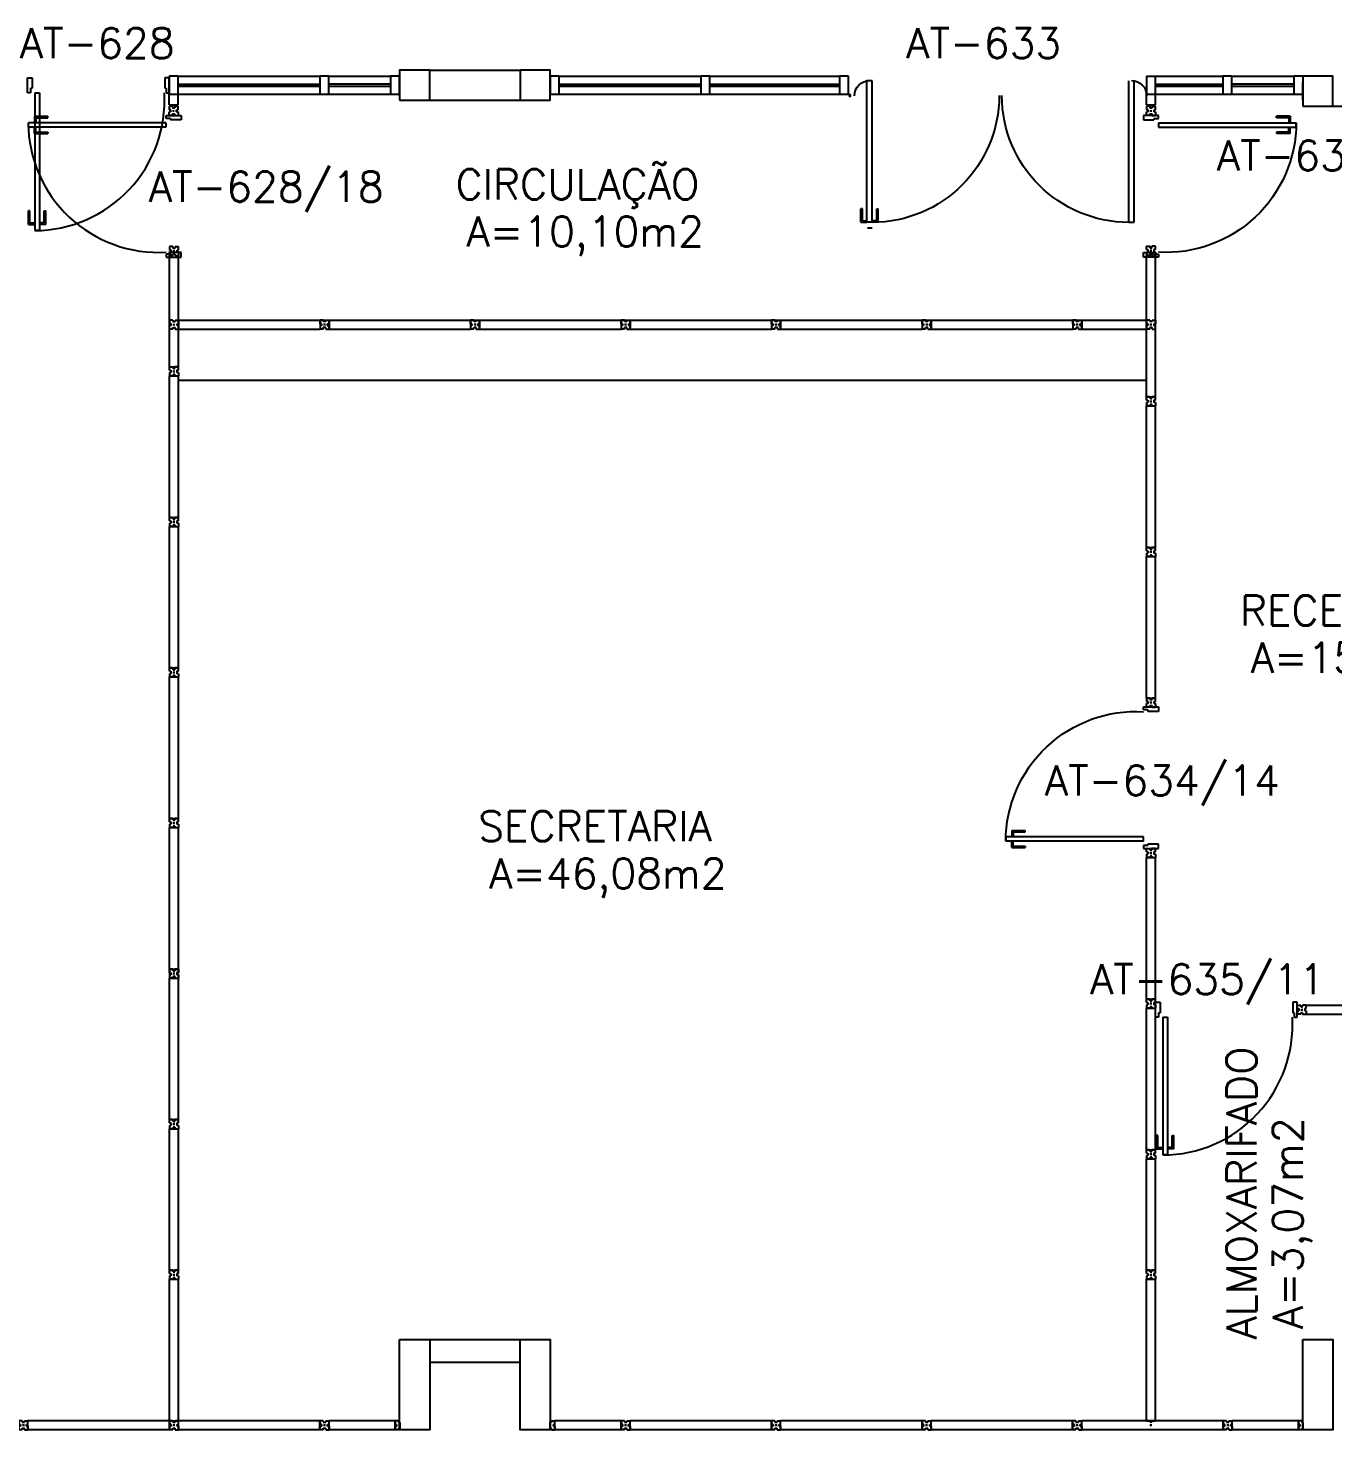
# Model space of a CAD drawing. Extents: x 34 to 586, y 527 to 658.
# Drawn here: x 196.11 to 204.78, y 550.65 to 559.96 of the extents above; entities that cross this region are included whole.
import ezdxf
from ezdxf.enums import TextEntityAlignment as Align

# ---------------------------------------------------------------- set-up
doc = ezdxf.new("R2010")
doc.units = 0
doc.header["$LTSCALE"] = 0.02
doc.header["$MEASUREMENT"] = 0
doc.linetypes.add('HIDDEN', pattern=[0.375, 0.25, -0.125])
doc.layers.get('0').update_dxf_attribs({"linetype": 'CONTINUOUS'})
for name, color, linetype in [('AR-DIV', 2, 'CONTINUOUS'), ('AR-DIV-EXI', 2, 'CONTINUOUS'), ('AR-EST-CNC', 3, 'CONTINUOUS'), ('AR-EST-CNC-CRT', 3, 'CONTINUOUS'), ('AR-POR-PRJ', 1, 'HIDDEN'), ('AR-REV', 2, 'CONTINUOUS'), ('BI-POR-EXI', 2, 'CONTINUOUS'), ('DIV', 2, 'CONTINUOUS'), ('TEXTO', 2, 'CONTINUOUS'), ('TEXTO-ENDEREÇO', 2, 'CONTINUOUS'), ('ÁREA', 2, 'CONTINUOUS')]:
    doc.layers.add(name, color=color, linetype=linetype)
doc.styles.add('UNB-100', font='simplex.shx', dxfattribs={"height": 0.2})
doc.styles.add('UNB-100-1', font='simplex.shx', dxfattribs={"height": 0.2})

# ---------------------------------------------------------------- blocks, each defined once
blk = doc.blocks.new('MTT-TTN')
for p, q in [((-0.008, 0.03), (-0.03, 0.03)), ((-0.03, 0.03), (-0.03, 0.006)), ((-0.0185, 0.006), (-0.03, 0.006)), ((-0.0185, -0.006), (-0.0185, 0.006)), ((-0.008, 0.03), (-0.008, 0.02)), ((-0.008, 0.02), (0.008, 0.02)), ((-0.0051, 0), (0.0051, 0)), ((0, -0.0051), (0, 0.0051)), ((0.008, 0.03), (0.03, 0.03)), ((0.008, 0.03), (0.008, 0.02)), ((0.0205, -0.006), (0.0205, 0.006)), ((0.0205, 0.006), (0.03, 0.006)), ((0.03, 0.006), (0.03, 0.03)), ((-0.03, -0.03), (-0.03, -0.006)), ((-0.0185, -0.006), (-0.03, -0.006)), ((-0.008, -0.03), (-0.03, -0.03)), ((-0.008, -0.02), (0.008, -0.02)), ((-0.008, -0.03), (-0.008, -0.02)), ((0.008, -0.03), (0.008, -0.02)), ((0.008, -0.03), (0.03, -0.03)), ((0.0205, -0.006), (0.03, -0.006)), ((0.03, -0.006), (0.03, -0.03))]:
    blk.add_line(p, q)
blk = doc.blocks.new('DIVMT-TTN')
for p, q in [((-0.03, 0.03), (-0.03, 0.006)), ((-0.008, 0.03), (-0.03, 0.03)), ((-0.0185, 0.006), (-0.03, 0.006)), ((-0.0185, -0.006), (-0.0185, 0.006)), ((-0.008, 0.03), (-0.008, 0.02)), ((-0.008, 0.02), (0.008, 0.02)), ((-0.0051, 0), (0.0051, 0)), ((0.0051, 0), (-0.0051, 0)), ((-0.0051, 0), (0.0051, 0)), ((0, -0.0051), (0, 0.0051)), ((0, 0.0051), (0, -0.0051)), ((0.008, 0.03), (0.008, 0.02)), ((0.008, 0.03), (0.03, 0.03)), ((0.0205, 0.006), (0.03, 0.006)), ((0.0205, -0.006), (0.0205, 0.006)), ((0.0205, 0.006), (0.0205, -0.006)), ((0.0205, 0.006), (0.03, 0.006)), ((0.97, 0.03), (0.03, 0.03)), ((0.03, 0.006), (0.03, 0.03)), ((0.03, -0.03), (0.03, 0.03)), ((0.03, -0.005), (0.03, 0.005)), ((0.97, -0.03), (0.97, 0.03)), ((0.97, 0.03), (0.97, 0.009)), ((0.97, 0.009), (0.97, 0.027)), ((0.9795, 0.006), (0.97, 0.006)), ((0.97, -0.005), (0.97, 0.005)), ((0.9795, 0.006), (0.9795, -0.006)), ((1.0051, 0), (0.9949, 0)), ((1, 0.0051), (1, -0.0051)), ((-0.0185, -0.006), (-0.03, -0.006)), ((-0.03, -0.03), (-0.03, -0.006)), ((-0.008, -0.03), (-0.03, -0.03)), ((-0.008, -0.03), (-0.008, -0.02)), ((-0.008, -0.02), (0.008, -0.02)), ((0.008, -0.03), (0.008, -0.02)), ((0.008, -0.03), (0.03, -0.03)), ((0.0205, -0.006), (0.03, -0.006)), ((0.0205, -0.006), (0.03, -0.006)), ((0.03, -0.006), (0.03, -0.03)), ((0.97, -0.03), (0.03, -0.03)), ((0.9795, -0.006), (0.97, -0.006)), ((0.97, -0.009), (0.97, -0.027))]:
    blk.add_line(p, q)
blk = doc.blocks.new('DIVCIR-TTN')
for p, q in [((0.0051, 0), (-0.0051, 0)), ((-0.0051, 0), (0.0051, 0)), ((-0.0051, 0), (0.0051, 0)), ((0, 0.0009), (0, 0.02)), ((0.008, 0.02), (0, 0.02)), ((0, 0.0051), (0, -0.0051)), ((0, -0.0051), (0, 0.0051)), ((0, -0.02), (0, 0.0009)), ((0.008, 0.03), (0.008, 0.02)), ((0.008, 0.03), (0.03, 0.03)), ((0.0205, 0.006), (0.0205, -0.006)), ((0.0205, 0.006), (0.03, 0.006)), ((0.0205, 0.006), (0.0205, -0.006)), ((0.0205, 0.006), (0.03, 0.006)), ((0.0205, -0.004), (0.0205, 0.004)), ((0.0225, 0.006), (0.027, 0.006)), ((0.4699, 0.03), (0.03, 0.03)), ((0.03, -0.03), (0.03, 0.03)), ((0.03, -0.03), (0.03, 0.03)), ((0.03, 0.009), (0.03, 0.027)), ((0.03, -0.005), (0.03, 0.005)), ((0.03, -0.005), (0.03, 0.005)), ((0.4699, 0.03), (0.4699, 0.009)), ((0.4699, -0.03), (0.4699, 0.03)), ((0.4699, 0.03), (0.4699, 0.006)), ((0.4919, 0.03), (0.4699, 0.03)), ((0.4699, 0.009), (0.4699, 0.027)), ((0.4794, 0.006), (0.4699, 0.006)), ((0.4814, 0.006), (0.4699, 0.006)), ((0.4699, -0.005), (0.4699, 0.005)), ((0.4794, 0.006), (0.4794, -0.006)), ((0.4814, -0.006), (0.4814, 0.006)), ((0.4919, 0.03), (0.4919, 0.02)), ((0.4919, 0.02), (0.5079, 0.02)), ((0.505, 0), (0.4948, 0)), ((0.4948, 0), (0.505, 0)), ((0.505, 0), (0.4948, 0)), ((0.4948, 0), (0.505, 0)), ((0.4999, 0.0051), (0.4999, -0.0051)), ((0.4999, -0.0051), (0.4999, 0.0051)), ((0.4999, 0.0051), (0.4999, -0.0051)), ((0.5079, 0.03), (0.5079, 0.02)), ((0.5079, 0.03), (0.5299, 0.03)), ((0.5204, 0.006), (0.5299, 0.006)), ((0.5204, -0.006), (0.5204, 0.006)), ((0.5204, 0.006), (0.5204, -0.006)), ((0.5204, 0.006), (0.5299, 0.006)), ((1.4699, 0.03), (0.5299, 0.03)), ((0.5299, 0.006), (0.5299, 0.03)), ((0.5299, -0.03), (0.5299, 0.03)), ((0.5299, -0.005), (0.5299, 0.005)), ((1.4699, -0.03), (1.4699, 0.03)), ((1.4699, 0.03), (1.4699, 0.009)), ((1.4699, 0.03), (1.4699, 0.006)), ((1.4919, 0.03), (1.4699, 0.03)), ((1.4699, 0.009), (1.4699, 0.027)), ((1.4794, 0.006), (1.4699, 0.006)), ((1.4814, 0.006), (1.4699, 0.006)), ((1.4699, -0.005), (1.4699, 0.005)), ((1.4794, 0.006), (1.4794, -0.006)), ((1.4814, -0.006), (1.4814, 0.006)), ((1.4919, 0.03), (1.4919, 0.02)), ((1.4919, 0.02), (1.5079, 0.02)), ((1.505, 0), (1.4948, 0)), ((1.4948, 0), (1.505, 0)), ((1.505, 0), (1.4948, 0)), ((1.4948, 0), (1.505, 0)), ((1.4999, 0.0051), (1.4999, -0.0051)), ((1.4999, -0.0051), (1.4999, 0.0051)), ((1.4999, 0.0051), (1.4999, -0.0051)), ((1.5079, 0.03), (1.5079, 0.02)), ((1.5079, 0.03), (1.5299, 0.03)), ((1.5204, 0.006), (1.5299, 0.006)), ((1.5204, -0.006), (1.5204, 0.006)), ((1.5204, 0.006), (1.5204, -0.006)), ((1.5204, 0.006), (1.5299, 0.006)), ((2.4699, 0.03), (1.5299, 0.03)), ((1.5299, 0.006), (1.5299, 0.03)), ((1.5299, -0.03), (1.5299, 0.03)), ((1.5299, -0.005), (1.5299, 0.005)), ((2.4699, -0.03), (2.4699, 0.03)), ((2.4699, 0.03), (2.4699, 0.009)), ((2.4699, 0.03), (2.4699, 0.006)), ((2.4919, 0.03), (2.4699, 0.03)), ((2.4699, 0.009), (2.4699, 0.027)), ((2.4794, 0.006), (2.4699, 0.006)), ((2.4814, 0.006), (2.4699, 0.006)), ((2.4699, -0.005), (2.4699, 0.005)), ((2.4794, 0.006), (2.4794, -0.006)), ((2.4814, -0.006), (2.4814, 0.006)), ((2.4919, 0.03), (2.4919, 0.02)), ((2.4919, 0.02), (2.5079, 0.02)), ((2.505, 0), (2.4948, 0)), ((2.4948, 0), (2.505, 0)), ((2.505, 0), (2.4948, 0)), ((2.4948, 0), (2.505, 0)), ((2.4999, 0.0051), (2.4999, -0.0051)), ((2.4999, -0.0051), (2.4999, 0.0051)), ((2.4999, 0.0051), (2.4999, -0.0051)), ((2.5079, 0.03), (2.5079, 0.02)), ((2.5079, 0.03), (2.5299, 0.03)), ((2.5204, 0.006), (2.5299, 0.006)), ((2.5204, -0.006), (2.5204, 0.006)), ((2.5204, 0.006), (2.5204, -0.006)), ((2.5204, 0.006), (2.5299, 0.006)), ((3.4699, 0.03), (2.5299, 0.03)), ((2.5299, 0.006), (2.5299, 0.03)), ((2.5299, -0.03), (2.5299, 0.03)), ((2.5299, -0.005), (2.5299, 0.005)), ((3.4699, -0.03), (3.4699, 0.03)), ((3.4699, 0.03), (3.4699, 0.009)), ((3.4699, 0.03), (3.4699, 0.006)), ((3.4919, 0.03), (3.4699, 0.03)), ((3.4699, 0.009), (3.4699, 0.027)), ((3.4794, 0.006), (3.4699, 0.006)), ((3.4814, 0.006), (3.4699, 0.006)), ((3.4699, -0.005), (3.4699, 0.005)), ((3.4794, 0.006), (3.4794, -0.006)), ((3.4814, -0.006), (3.4814, 0.006)), ((3.4919, 0.03), (3.4919, 0.02)), ((3.4919, 0.02), (3.5079, 0.02)), ((3.505, 0), (3.4948, 0)), ((3.4948, 0), (3.505, 0)), ((3.505, 0), (3.4948, 0)), ((3.4948, 0), (3.505, 0)), ((3.4999, 0.0051), (3.4999, -0.0051)), ((3.4999, -0.0051), (3.4999, 0.0051)), ((3.4999, 0.0051), (3.4999, -0.0051)), ((3.5079, 0.03), (3.5079, 0.02)), ((3.5079, 0.03), (3.5299, 0.03)), ((3.5204, 0.006), (3.5299, 0.006)), ((3.5204, -0.006), (3.5204, 0.006)), ((3.5204, 0.006), (3.5204, -0.006)), ((3.5204, 0.006), (3.5299, 0.006)), ((4.4699, 0.03), (3.5299, 0.03)), ((3.5299, 0.006), (3.5299, 0.03)), ((3.5299, -0.03), (3.5299, 0.03)), ((3.5299, -0.005), (3.5299, 0.005)), ((4.4699, 0.03), (4.4699, 0.006)), ((4.4919, 0.03), (4.4699, 0.03)), ((4.4699, -0.03), (4.4699, 0.03)), ((4.4699, 0.03), (4.4699, 0.009)), ((4.4699, 0.009), (4.4699, 0.027)), ((4.4814, 0.006), (4.4699, 0.006)), ((4.4794, 0.006), (4.4699, 0.006)), ((4.4699, -0.005), (4.4699, 0.005)), ((4.4794, 0.006), (4.4794, -0.006)), ((4.4814, -0.006), (4.4814, 0.006)), ((4.4919, 0.03), (4.4919, 0.02)), ((4.4919, 0.02), (4.5079, 0.02)), ((4.4948, 0), (4.505, 0)), ((4.505, 0), (4.4948, 0)), ((4.4948, 0), (4.505, 0)), ((4.505, 0), (4.4948, 0)), ((4.4999, -0.0051), (4.4999, 0.0051)), ((4.4999, 0.0051), (4.4999, -0.0051)), ((4.4999, 0.0051), (4.4999, -0.0051)), ((4.5079, 0.03), (4.5079, 0.02)), ((4.5079, 0.03), (4.5299, 0.03)), ((4.5204, 0.006), (4.5299, 0.006)), ((4.5204, -0.006), (4.5204, 0.006)), ((4.5204, 0.006), (4.5204, -0.006)), ((4.5204, 0.006), (4.5299, 0.006)), ((4.5299, 0.006), (4.5299, 0.03)), ((4.5299, -0.03), (4.5299, 0.03)), ((4.9696, 0.03), (4.5299, 0.03)), ((4.5299, -0.005), (4.5299, 0.005)), ((4.9696, 0.03), (4.9696, 0.009)), ((4.9696, -0.03), (4.9696, 0.03)), ((4.9916, 0.0289), (4.9696, 0.0289)), ((4.9696, 0.0289), (4.9696, -0.0311)), ((4.9696, 0.009), (4.9696, 0.027)), ((4.9696, 0.0079), (4.9696, 0.0259)), ((4.9791, 0.006), (4.9696, 0.006)), ((4.9696, -0.005), (4.9696, 0.005)), ((4.9791, 0.0049), (4.9696, 0.0049)), ((4.9696, 0.0039), (4.9696, -0.0061)), ((4.9771, 0.0049), (4.9726, 0.0049)), ((4.9791, 0.006), (4.9791, -0.006)), ((4.9791, -0.0071), (4.9791, 0.0049)), ((4.9791, 0.0029), (4.9791, -0.0051)), ((4.9916, 0.0289), (4.9916, 0.0189)), ((4.9996, 0.0189), (4.9916, 0.0189)), ((5.0047, 0), (4.9945, 0)), ((4.9996, 0.0189), (4.9996, -0.0019)), ((4.9996, 0.0051), (4.9996, -0.0051)), ((4.9996, 0.004), (4.9996, -0.0062)), ((0, -0.02), (0.008, -0.02)), ((0.008, -0.03), (0.008, -0.02)), ((0.008, -0.03), (0.03, -0.03)), ((0.0205, -0.006), (0.03, -0.006)), ((0.0205, -0.006), (0.03, -0.006)), ((0.0225, -0.006), (0.027, -0.006)), ((0.03, -0.009), (0.03, -0.027)), ((0.4699, -0.03), (0.03, -0.03)), ((0.4794, -0.006), (0.4699, -0.006)), ((0.4814, -0.006), (0.4699, -0.006)), ((0.4699, -0.03), (0.4699, -0.006)), ((0.4699, -0.009), (0.4699, -0.027)), ((0.4919, -0.03), (0.4699, -0.03)), ((0.4919, -0.03), (0.4919, -0.02)), ((0.4919, -0.02), (0.5079, -0.02)), ((0.5079, -0.03), (0.5079, -0.02)), ((0.5079, -0.03), (0.5299, -0.03)), ((0.5204, -0.006), (0.5299, -0.006)), ((0.5204, -0.006), (0.5299, -0.006)), ((0.5299, -0.006), (0.5299, -0.03)), ((1.4699, -0.03), (0.5299, -0.03)), ((1.4794, -0.006), (1.4699, -0.006)), ((1.4814, -0.006), (1.4699, -0.006)), ((1.4699, -0.03), (1.4699, -0.006)), ((1.4699, -0.009), (1.4699, -0.027)), ((1.4919, -0.03), (1.4699, -0.03)), ((1.4919, -0.03), (1.4919, -0.02)), ((1.4919, -0.02), (1.5079, -0.02)), ((1.5079, -0.03), (1.5079, -0.02)), ((1.5079, -0.03), (1.5299, -0.03)), ((1.5204, -0.006), (1.5299, -0.006)), ((1.5204, -0.006), (1.5299, -0.006)), ((1.5299, -0.006), (1.5299, -0.03)), ((2.4699, -0.03), (1.5299, -0.03)), ((2.4794, -0.006), (2.4699, -0.006)), ((2.4814, -0.006), (2.4699, -0.006)), ((2.4699, -0.03), (2.4699, -0.006)), ((2.4699, -0.009), (2.4699, -0.027)), ((2.4919, -0.03), (2.4699, -0.03)), ((2.4919, -0.03), (2.4919, -0.02)), ((2.4919, -0.02), (2.5079, -0.02)), ((2.5079, -0.03), (2.5079, -0.02)), ((2.5079, -0.03), (2.5299, -0.03)), ((2.5204, -0.006), (2.5299, -0.006)), ((2.5204, -0.006), (2.5299, -0.006)), ((2.5299, -0.006), (2.5299, -0.03)), ((3.4699, -0.03), (2.5299, -0.03)), ((3.4794, -0.006), (3.4699, -0.006)), ((3.4814, -0.006), (3.4699, -0.006)), ((3.4699, -0.03), (3.4699, -0.006)), ((3.4699, -0.009), (3.4699, -0.027)), ((3.4919, -0.03), (3.4699, -0.03)), ((3.4919, -0.03), (3.4919, -0.02)), ((3.4919, -0.02), (3.5079, -0.02)), ((3.5079, -0.03), (3.5079, -0.02)), ((3.5079, -0.03), (3.5299, -0.03)), ((3.5204, -0.006), (3.5299, -0.006)), ((3.5204, -0.006), (3.5299, -0.006)), ((3.5299, -0.006), (3.5299, -0.03)), ((4.4699, -0.03), (3.5299, -0.03)), ((4.4814, -0.006), (4.4699, -0.006)), ((4.4699, -0.03), (4.4699, -0.006)), ((4.4794, -0.006), (4.4699, -0.006)), ((4.4699, -0.009), (4.4699, -0.027)), ((4.4919, -0.03), (4.4699, -0.03)), ((4.4919, -0.03), (4.4919, -0.02)), ((4.4919, -0.02), (4.5079, -0.02)), ((4.5079, -0.03), (4.5079, -0.02)), ((4.5079, -0.03), (4.5299, -0.03)), ((4.5204, -0.006), (4.5299, -0.006)), ((4.5204, -0.006), (4.5299, -0.006)), ((4.5299, -0.006), (4.5299, -0.03)), ((4.9696, -0.03), (4.5299, -0.03)), ((4.9791, -0.006), (4.9696, -0.006)), ((4.9791, -0.0071), (4.9696, -0.0071)), ((4.9696, -0.009), (4.9696, -0.027)), ((4.9696, -0.0101), (4.9696, -0.0281)), ((4.9916, -0.0311), (4.9696, -0.0311)), ((4.9771, -0.0071), (4.9726, -0.0071)), ((4.9916, -0.0311), (4.9916, -0.0211)), ((4.9916, -0.0211), (4.9996, -0.0211)), ((5.0047, -0.0011), (4.9945, -0.0011)), ((4.9996, -0.0019), (4.9996, -0.0211))]:
    blk.add_line(p, q)
blk = doc.blocks.new('PDV2D-TTN')
at = {"layer": 'DIV'}
for p, q in [((0.0299, 0.05), (0.0599, 0.05)), ((0.0299, 0.035), (0.0299, 0.05)), ((0.0299, -0.035), (0.0299, 0.035)), ((0.0599, 0.05), (0.0599, -0.0199)), ((0.9412, 0.05), (0.9412, -0.0199)), ((0.9712, 0.05), (0.9412, 0.05)), ((0.9712, 0.035), (0.9712, 0.05)), ((0.9712, -0.035), (0.9712, 0.035)), ((0.0299, -0.05), (0.0299, -0.0347)), ((0.05, -0.05), (0.0299, -0.05)), ((0.05, -0.0199), (0.0599, -0.0199)), ((0.05, -0.0199), (0.05, -0.05)), ((0.0787, -0.0505), (0.1087, -0.0505)), ((0.0787, -0.0505), (0.0787, -0.9647)), ((0.1087, -0.0505), (0.1087, -0.9647)), ((0.9512, -0.0199), (0.9412, -0.0199)), ((0.9512, -0.0199), (0.9512, -0.05)), ((0.9512, -0.05), (0.9712, -0.05)), ((0.9712, -0.05), (0.9712, -0.0347)), ((0.1087, -0.9647), (0.0787, -0.9647))]:
    blk.add_line(p, q, dxfattribs=at)
at = {"layer": 'DIV', "color": 1}
for p, q in [((0.0362, -0.9247), (0.0362, -0.8347)), ((0.0462, -0.8347), (0.0364, -0.8347)), ((0.0462, -0.9147), (0.0462, -0.8347)), ((0.1409, -0.9147), (0.1409, -0.8347)), ((0.1409, -0.8347), (0.1507, -0.8347)), ((0.1509, -0.9247), (0.1509, -0.8347)), ((0.0362, -0.9147), (0.0787, -0.9147)), ((0.0362, -0.9247), (0.0787, -0.9247)), ((0.1409, -0.9147), (0.1087, -0.9147)), ((0.1509, -0.9247), (0.1087, -0.9247))]:
    blk.add_line(p, q, dxfattribs=at)
blk.add_arc((0.0755, -0.1001), 0.8651, 270.2128, 3.32117, dxfattribs=at)
blk = doc.blocks.new('PDVDP-TTN')
at = {"color": 2}
for p, q in [((0.1125, 0.84), (0.1125, -0.1)), ((0.1475, 0.84), (0.1125, 0.84)), ((0.1475, 0.84), (0.1475, -0.1)), ((1.8533, 0.84), (1.8883, 0.84)), ((1.8533, 0.84), (1.8533, -0.1)), ((1.8883, 0.84), (1.8883, -0.1)), ((0.0089, 0), (-0.0089, 0)), ((0, -0.0125), (0, 0.0101)), ((0.1475, -0.1), (0.1125, -0.1))]:
    blk.add_line(p, q, dxfattribs=at)
at = {"color": 1}
for centre, radius, start, end in [((0.1481, -0.0025), 0.8432, 0, 90), ((1.8527, -0.0025), 0.8432, 90, 180), ((0.1308, 0), 0.1008, 180, 270), ((1.8699, 0), 0.1008, 270, 0)]:
    blk.add_arc(centre, radius, start, end, dxfattribs=at)

msp = doc.modelspace()

# ---------------------------------------------------------------- linework, layer by layer
at = {"layer": 'AR-DIV'}
for p, q in [((197.107, 558.023), (203.5371, 558.023)), ((197.1071, 558.023), (198.0471, 558.023)), ((198.0471, 558.023), (198.0471, 557.963)), ((198.0691, 558.023), (198.0471, 558.023)), ((198.0471, 557.999), (198.0471, 558.023)), ((198.0691, 558.023), (198.0691, 558.013)), ((198.0851, 558.023), (198.1071, 558.023)), ((198.0851, 558.023), (198.0851, 558.013)), ((198.1071, 558.023), (198.1071, 557.999)), ((198.1071, 558.023), (198.1071, 557.963)), ((198.1071, 558.023), (199.0471, 558.023)), ((198.1071, 558.002), (198.1071, 558.02)), ((199.0471, 558.023), (199.0471, 557.963)), ((199.0691, 558.023), (199.0471, 558.023)), ((199.0471, 557.999), (199.0471, 558.023)), ((199.0691, 558.023), (199.0691, 558.013)), ((199.0851, 558.023), (199.1071, 558.023)), ((199.0851, 558.023), (199.0851, 558.013)), ((199.1071, 558.023), (199.1071, 557.999)), ((199.1071, 558.023), (199.1071, 557.963)), ((199.1071, 558.023), (200.0471, 558.023)), ((199.1071, 558.002), (199.1071, 558.02)), ((200.0471, 558.023), (200.0471, 557.963)), ((200.0691, 558.023), (200.0471, 558.023)), ((200.0471, 557.999), (200.0471, 558.023)), ((200.0691, 558.023), (200.0691, 558.013)), ((200.0851, 558.023), (200.1071, 558.023)), ((200.0851, 558.023), (200.0851, 558.013)), ((200.1071, 558.023), (200.1071, 557.963)), ((200.1071, 558.023), (201.0471, 558.023)), ((200.1071, 558.023), (200.1071, 557.999)), ((200.1071, 558.002), (200.1071, 558.02)), ((201.0471, 558.023), (201.0471, 557.963)), ((201.0691, 558.023), (201.0471, 558.023)), ((201.0471, 557.999), (201.0471, 558.023)), ((201.0691, 558.023), (201.0691, 558.013)), ((201.0851, 558.023), (201.1071, 558.023)), ((201.0851, 558.023), (201.0851, 558.013)), ((201.1071, 558.023), (201.1071, 557.999)), ((201.1071, 558.023), (201.1071, 557.963)), ((201.1071, 558.023), (202.0471, 558.023)), ((201.1071, 558.002), (201.1071, 558.02)), ((202.0471, 558.023), (202.0471, 557.963)), ((202.0691, 558.023), (202.0471, 558.023)), ((202.0471, 557.999), (202.0471, 558.023)), ((202.0691, 558.023), (202.0691, 558.013)), ((202.0851, 558.023), (202.1071, 558.023)), ((202.0851, 558.023), (202.0851, 558.013)), ((202.1071, 558.023), (202.1071, 557.999)), ((202.1071, 558.023), (202.1071, 557.963)), ((202.1071, 558.023), (203.0471, 558.023)), ((202.1071, 558.002), (202.1071, 558.02)), ((203.0471, 558.023), (203.0471, 557.963)), ((203.0691, 558.023), (203.0471, 558.023)), ((203.0471, 557.999), (203.0471, 558.023)), ((203.0691, 558.023), (203.0691, 558.013)), ((203.0851, 558.023), (203.1071, 558.023)), ((203.0851, 558.023), (203.0851, 558.013)), ((203.1071, 558.023), (203.1071, 557.999)), ((203.1071, 558.023), (203.1071, 557.963)), ((203.1071, 558.002), (203.1071, 558.02)), ((197.1071, 557.963), (198.0471, 557.963)), ((198.0566, 557.999), (198.0471, 557.999)), ((198.0566, 557.999), (198.0471, 557.999)), ((198.0471, 557.998), (198.0471, 557.988)), ((198.0566, 557.987), (198.0471, 557.987)), ((198.0566, 557.987), (198.0471, 557.987)), ((198.0471, 557.987), (198.0471, 557.963)), ((198.0691, 557.963), (198.0471, 557.963)), ((198.0566, 557.987), (198.0566, 557.999)), ((198.0566, 557.999), (198.0566, 557.987)), ((198.0851, 558.013), (198.0691, 558.013)), ((198.0851, 557.973), (198.0691, 557.973)), ((198.0691, 557.963), (198.0691, 557.973)), ((198.0822, 557.993), (198.072, 557.993)), ((198.072, 557.993), (198.0822, 557.993)), ((198.0822, 557.993), (198.072, 557.993)), ((198.072, 557.993), (198.0822, 557.993)), ((198.0771, 557.9879), (198.0771, 557.9981)), ((198.0771, 557.9981), (198.0771, 557.9879)), ((198.0771, 557.9879), (198.0771, 557.9981)), ((198.0851, 557.963), (198.0851, 557.973)), ((198.0851, 557.963), (198.1071, 557.963)), ((198.0956, 557.999), (198.0956, 557.987)), ((198.0956, 557.999), (198.1071, 557.999)), ((198.0956, 557.987), (198.1071, 557.987)), ((198.0976, 557.999), (198.1071, 557.999)), ((198.0976, 557.987), (198.0976, 557.999)), ((198.0976, 557.987), (198.1071, 557.987)), ((198.1071, 557.998), (198.1071, 557.988)), ((198.1071, 557.963), (198.1071, 557.987)), ((198.1071, 557.963), (198.1071, 557.984)), ((198.1071, 557.984), (198.1071, 557.966)), ((198.1071, 557.963), (199.0471, 557.963)), ((199.0566, 557.999), (199.0471, 557.999)), ((199.0566, 557.999), (199.0471, 557.999)), ((199.0471, 557.998), (199.0471, 557.988)), ((199.0566, 557.987), (199.0471, 557.987)), ((199.0566, 557.987), (199.0471, 557.987)), ((199.0471, 557.987), (199.0471, 557.963)), ((199.0691, 557.963), (199.0471, 557.963)), ((199.0566, 557.987), (199.0566, 557.999)), ((199.0566, 557.999), (199.0566, 557.987)), ((199.0851, 558.013), (199.0691, 558.013)), ((199.0851, 557.973), (199.0691, 557.973)), ((199.0691, 557.963), (199.0691, 557.973)), ((199.0822, 557.993), (199.072, 557.993)), ((199.072, 557.993), (199.0822, 557.993)), ((199.0822, 557.993), (199.072, 557.993)), ((199.072, 557.993), (199.0822, 557.993)), ((199.0771, 557.9879), (199.0771, 557.9981)), ((199.0771, 557.9981), (199.0771, 557.9879)), ((199.0771, 557.9879), (199.0771, 557.9981)), ((199.0851, 557.963), (199.0851, 557.973)), ((199.0851, 557.963), (199.1071, 557.963)), ((199.0956, 557.999), (199.0956, 557.987)), ((199.0956, 557.999), (199.1071, 557.999)), ((199.0956, 557.987), (199.1071, 557.987)), ((199.0976, 557.999), (199.1071, 557.999)), ((199.0976, 557.987), (199.0976, 557.999)), ((199.0976, 557.987), (199.1071, 557.987)), ((199.1071, 557.998), (199.1071, 557.988)), ((199.1071, 557.963), (199.1071, 557.987)), ((199.1071, 557.963), (199.1071, 557.984)), ((199.1071, 557.984), (199.1071, 557.966)), ((199.1071, 557.963), (200.0471, 557.963)), ((200.0566, 557.999), (200.0471, 557.999)), ((200.0566, 557.999), (200.0471, 557.999)), ((200.0471, 557.998), (200.0471, 557.988)), ((200.0566, 557.987), (200.0471, 557.987)), ((200.0566, 557.987), (200.0471, 557.987)), ((200.0471, 557.987), (200.0471, 557.963)), ((200.0691, 557.963), (200.0471, 557.963)), ((200.0566, 557.987), (200.0566, 557.999)), ((200.0566, 557.999), (200.0566, 557.987)), ((200.0851, 558.013), (200.0691, 558.013)), ((200.0851, 557.973), (200.0691, 557.973)), ((200.0691, 557.963), (200.0691, 557.973)), ((200.072, 557.993), (200.0822, 557.993)), ((200.0822, 557.993), (200.072, 557.993)), ((200.072, 557.993), (200.0822, 557.993)), ((200.0822, 557.993), (200.072, 557.993)), ((200.0771, 557.9879), (200.0771, 557.9981)), ((200.0771, 557.9879), (200.0771, 557.9981)), ((200.0771, 557.9981), (200.0771, 557.9879)), ((200.0851, 557.963), (200.0851, 557.973)), ((200.0851, 557.963), (200.1071, 557.963)), ((200.0956, 557.999), (200.0956, 557.987)), ((200.0956, 557.999), (200.1071, 557.999)), ((200.0956, 557.987), (200.1071, 557.987)), ((200.0976, 557.999), (200.1071, 557.999)), ((200.0976, 557.987), (200.0976, 557.999)), ((200.0976, 557.987), (200.1071, 557.987)), ((200.1071, 557.998), (200.1071, 557.988)), ((200.1071, 557.963), (200.1071, 557.987)), ((200.1071, 557.963), (200.1071, 557.984)), ((200.1071, 557.984), (200.1071, 557.966)), ((200.1071, 557.963), (201.0471, 557.963)), ((201.0566, 557.999), (201.0471, 557.999)), ((201.0566, 557.999), (201.0471, 557.999)), ((201.0471, 557.998), (201.0471, 557.988)), ((201.0566, 557.987), (201.0471, 557.987)), ((201.0566, 557.987), (201.0471, 557.987)), ((201.0471, 557.987), (201.0471, 557.963)), ((201.0691, 557.963), (201.0471, 557.963)), ((201.0566, 557.987), (201.0566, 557.999)), ((201.0566, 557.999), (201.0566, 557.987)), ((201.0851, 558.013), (201.0691, 558.013)), ((201.0851, 557.973), (201.0691, 557.973)), ((201.0691, 557.963), (201.0691, 557.973)), ((201.0822, 557.993), (201.072, 557.993)), ((201.072, 557.993), (201.0822, 557.993)), ((201.0822, 557.993), (201.072, 557.993)), ((201.072, 557.993), (201.0822, 557.993)), ((201.0771, 557.9879), (201.0771, 557.9981)), ((201.0771, 557.9981), (201.0771, 557.9879)), ((201.0771, 557.9879), (201.0771, 557.9981)), ((201.0851, 557.963), (201.0851, 557.973)), ((201.0851, 557.963), (201.1071, 557.963)), ((201.0956, 557.999), (201.0956, 557.987)), ((201.0956, 557.999), (201.1071, 557.999)), ((201.0956, 557.987), (201.1071, 557.987)), ((201.0976, 557.999), (201.1071, 557.999)), ((201.0976, 557.987), (201.0976, 557.999)), ((201.0976, 557.987), (201.1071, 557.987)), ((201.1071, 557.998), (201.1071, 557.988)), ((201.1071, 557.963), (201.1071, 557.987)), ((201.1071, 557.963), (201.1071, 557.984)), ((201.1071, 557.984), (201.1071, 557.966)), ((201.1071, 557.963), (202.0471, 557.963)), ((202.0566, 557.999), (202.0471, 557.999)), ((202.0566, 557.999), (202.0471, 557.999)), ((202.0471, 557.998), (202.0471, 557.988)), ((202.0566, 557.987), (202.0471, 557.987)), ((202.0566, 557.987), (202.0471, 557.987)), ((202.0471, 557.987), (202.0471, 557.963)), ((202.0691, 557.963), (202.0471, 557.963)), ((202.0566, 557.987), (202.0566, 557.999)), ((202.0566, 557.999), (202.0566, 557.987)), ((202.0851, 558.013), (202.0691, 558.013)), ((202.0851, 557.973), (202.0691, 557.973)), ((202.0691, 557.963), (202.0691, 557.973)), ((202.0822, 557.993), (202.072, 557.993)), ((202.072, 557.993), (202.0822, 557.993)), ((202.0822, 557.993), (202.072, 557.993)), ((202.072, 557.993), (202.0822, 557.993)), ((202.0771, 557.9879), (202.0771, 557.9981)), ((202.0771, 557.9981), (202.0771, 557.9879)), ((202.0771, 557.9879), (202.0771, 557.9981)), ((202.0851, 557.963), (202.0851, 557.973)), ((202.0851, 557.963), (202.1071, 557.963)), ((202.0956, 557.999), (202.0956, 557.987)), ((202.0956, 557.999), (202.1071, 557.999)), ((202.0956, 557.987), (202.1071, 557.987)), ((202.0976, 557.999), (202.1071, 557.999)), ((202.0976, 557.987), (202.0976, 557.999)), ((202.0976, 557.987), (202.1071, 557.987)), ((202.1071, 557.998), (202.1071, 557.988)), ((202.1071, 557.963), (202.1071, 557.987)), ((202.1071, 557.963), (202.1071, 557.984)), ((202.1071, 557.984), (202.1071, 557.966)), ((202.1071, 557.963), (203.0471, 557.963)), ((203.0566, 557.999), (203.0471, 557.999)), ((203.0566, 557.999), (203.0471, 557.999)), ((203.0471, 557.998), (203.0471, 557.988)), ((203.0566, 557.987), (203.0471, 557.987)), ((203.0566, 557.987), (203.0471, 557.987)), ((203.0471, 557.987), (203.0471, 557.963)), ((203.0691, 557.963), (203.0471, 557.963)), ((203.0566, 557.987), (203.0566, 557.999)), ((203.0566, 557.999), (203.0566, 557.987)), ((203.0851, 558.013), (203.0691, 558.013)), ((203.0851, 557.973), (203.0691, 557.973)), ((203.0691, 557.963), (203.0691, 557.973)), ((203.0822, 557.993), (203.072, 557.993)), ((203.072, 557.993), (203.0822, 557.993)), ((203.0822, 557.993), (203.072, 557.993)), ((203.072, 557.993), (203.0822, 557.993)), ((203.0771, 557.9879), (203.0771, 557.9981)), ((203.0771, 557.9981), (203.0771, 557.9879)), ((203.0771, 557.9879), (203.0771, 557.9981)), ((203.0851, 557.963), (203.0851, 557.973)), ((203.0851, 557.963), (203.1071, 557.963)), ((203.0956, 557.999), (203.0956, 557.987)), ((203.0956, 557.999), (203.1071, 557.999)), ((203.0956, 557.987), (203.1071, 557.987)), ((203.0976, 557.999), (203.1071, 557.999)), ((203.0976, 557.987), (203.0976, 557.999)), ((203.0976, 557.987), (203.1071, 557.987)), ((203.1071, 557.998), (203.1071, 557.988)), ((203.1071, 557.963), (203.1071, 557.987)), ((203.1071, 557.963), (203.1071, 557.984)), ((203.1071, 557.984), (203.1071, 557.966)), ((203.1071, 557.963), (203.5371, 557.963))]:
    msp.add_line(p, q, dxfattribs=at)
at = {"layer": 'AR-DIV-EXI'}
for p, q in [((203.5381, 559.453), (203.5381, 559.523)), ((203.5981, 559.453), (203.5981, 559.523)), ((203.5381, 559.453), (203.5981, 559.453)), ((197.047, 557.7127), (197.047, 558.4517)), ((197.107, 557.7127), (197.107, 558.4517)), ((197.1071, 558.023), (197.1071, 557.963)), ((197.1071, 558.002), (197.1071, 558.02)), ((203.5371, 558.023), (203.5371, 557.963)), ((203.5591, 558.023), (203.5371, 558.023)), ((203.5371, 557.999), (203.5371, 558.023)), ((203.5591, 558.023), (203.5591, 558.013)), ((203.5751, 558.023), (203.5971, 558.023)), ((203.5751, 558.023), (203.5751, 558.013)), ((203.5971, 558.023), (203.5971, 557.999)), ((197.072, 557.993), (197.0822, 557.993)), ((197.0771, 557.9879), (197.0771, 557.9981)), ((197.0976, 557.999), (197.1071, 557.999)), ((197.0976, 557.987), (197.0976, 557.999)), ((197.0976, 557.987), (197.1071, 557.987)), ((197.1071, 557.998), (197.1071, 557.988)), ((197.1071, 557.963), (197.1071, 557.984)), ((197.1071, 557.984), (197.1071, 557.966)), ((203.5466, 557.999), (203.5371, 557.999)), ((203.5466, 557.999), (203.5371, 557.999)), ((203.5371, 557.998), (203.5371, 557.988)), ((203.5466, 557.987), (203.5371, 557.987)), ((203.5466, 557.987), (203.5371, 557.987)), ((203.5371, 557.987), (203.5371, 557.963)), ((203.5591, 557.963), (203.5371, 557.963)), ((203.5466, 557.987), (203.5466, 557.999)), ((203.5466, 557.999), (203.5466, 557.987)), ((203.5751, 558.013), (203.5591, 558.013)), ((203.5751, 557.973), (203.5591, 557.973)), ((203.5591, 557.963), (203.5591, 557.973)), ((203.5722, 557.993), (203.562, 557.993)), ((203.562, 557.993), (203.5722, 557.993)), ((203.5722, 557.993), (203.562, 557.993)), ((203.5671, 557.9879), (203.5671, 557.9981)), ((203.5671, 557.9981), (203.5671, 557.9879)), ((203.5751, 557.963), (203.5751, 557.973)), ((203.5751, 557.963), (203.5971, 557.963)), ((203.5856, 557.999), (203.5856, 557.987)), ((203.5856, 557.999), (203.5971, 557.999)), ((203.5856, 557.987), (203.5971, 557.987)), ((203.5971, 557.963), (203.5971, 557.987)), ((197.047, 557.7127), (197.107, 557.7127)), ((197.047, 553.7127), (197.047, 553.6527)), ((197.069, 553.7127), (197.047, 553.7127)), ((197.047, 553.6887), (197.047, 553.7127)), ((197.0565, 553.6887), (197.047, 553.6887)), ((197.0565, 553.6887), (197.047, 553.6887)), ((197.047, 553.6877), (197.047, 553.6777)), ((197.0565, 553.6767), (197.047, 553.6767)), ((197.0565, 553.6767), (197.047, 553.6767)), ((197.047, 553.6767), (197.047, 553.6527)), ((197.069, 553.6527), (197.047, 553.6527)), ((197.0565, 553.6767), (197.0565, 553.6887)), ((197.0565, 553.6887), (197.0565, 553.6767)), ((197.069, 553.7127), (197.069, 553.7027)), ((197.085, 553.7027), (197.069, 553.7027)), ((197.085, 553.6627), (197.069, 553.6627)), ((197.069, 553.6527), (197.069, 553.6627)), ((197.0821, 553.6827), (197.0719, 553.6827)), ((197.0719, 553.6827), (197.0821, 553.6827)), ((197.0821, 553.6827), (197.0719, 553.6827)), ((197.077, 553.6776), (197.077, 553.6878)), ((197.077, 553.6878), (197.077, 553.6776)), ((197.085, 553.7127), (197.107, 553.7127)), ((197.085, 553.7127), (197.085, 553.7027)), ((197.085, 553.6527), (197.085, 553.6627)), ((197.085, 553.6527), (197.107, 553.6527)), ((197.0955, 553.6887), (197.0955, 553.6767)), ((197.0955, 553.6887), (197.107, 553.6887)), ((197.0955, 553.6767), (197.107, 553.6767)), ((197.107, 553.7127), (197.107, 553.6887)), ((197.107, 553.6527), (197.107, 553.6767)), ((204.5384, 553.473), (204.5624, 553.473)), ((204.5384, 553.451), (204.5384, 553.473)), ((204.5624, 553.4615), (204.5624, 553.473)), ((204.5624, 553.4615), (204.5744, 553.4615)), ((204.5984, 553.473), (204.5744, 553.473)), ((204.5744, 553.4615), (204.5744, 553.473)), ((204.5984, 553.473), (205.0458, 553.473)), ((204.5984, 553.451), (204.5984, 553.473)), ((204.5384, 553.451), (204.5484, 553.451)), ((204.5384, 553.435), (204.5384, 553.413)), ((204.5384, 553.435), (204.5484, 553.435)), ((204.5624, 553.413), (204.5384, 553.413)), ((204.5484, 553.451), (204.5484, 553.435)), ((204.5624, 553.4225), (204.5624, 553.413)), ((204.5744, 553.4225), (204.5624, 553.4225)), ((204.5624, 553.4225), (204.5624, 553.413)), ((204.5624, 553.4225), (204.5744, 553.4225)), ((204.5735, 553.443), (204.5633, 553.443)), ((204.5633, 553.443), (204.5735, 553.443)), ((204.5684, 553.4481), (204.5684, 553.4379)), ((204.5684, 553.4379), (204.5684, 553.4481)), ((204.5684, 553.4481), (204.5684, 553.4379)), ((204.5744, 553.4225), (204.5744, 553.413)), ((204.5744, 553.4225), (204.5744, 553.413)), ((204.5744, 553.413), (204.5984, 553.413)), ((204.5884, 553.451), (204.5884, 553.435)), ((204.5984, 553.451), (204.5884, 553.451)), ((204.5984, 553.435), (204.5884, 553.435)), ((204.5984, 553.435), (204.5984, 553.413)), ((204.5984, 553.413), (205.0458, 553.413)), ((203.5371, 552.513), (203.5611, 552.513)), ((203.5371, 552.491), (203.5371, 552.513)), ((203.5371, 552.513), (203.5611, 552.513)), ((203.5371, 552.491), (203.5371, 552.513)), ((203.5371, 552.491), (203.5471, 552.491)), ((203.5371, 552.491), (203.5471, 552.491)), ((203.5371, 552.475), (203.5371, 552.453)), ((203.5371, 552.475), (203.5471, 552.475)), ((203.5371, 552.475), (203.5371, 552.453)), ((203.5371, 552.475), (203.5471, 552.475)), ((203.5371, 552.453), (203.5971, 552.453)), ((203.5611, 552.453), (203.5371, 552.453)), ((203.5371, 551.7127), (203.5371, 552.453)), ((203.5371, 552.453), (203.5971, 552.453)), ((203.5611, 552.453), (203.5371, 552.453)), ((203.5371, 551.7127), (203.5371, 552.453)), ((203.5471, 552.491), (203.5471, 552.475)), ((203.5471, 552.491), (203.5471, 552.475)), ((203.5611, 552.5015), (203.5611, 552.513)), ((203.5611, 552.5015), (203.5611, 552.513)), ((203.5611, 552.5015), (203.5731, 552.5015)), ((203.5611, 552.5015), (203.5731, 552.5015)), ((203.5611, 552.4625), (203.5611, 552.453)), ((203.5731, 552.4625), (203.5611, 552.4625)), ((203.5611, 552.4625), (203.5611, 552.453)), ((203.5611, 552.4625), (203.5731, 552.4625)), ((203.5611, 552.4625), (203.5611, 552.453)), ((203.5731, 552.4625), (203.5611, 552.4625)), ((203.5611, 552.4625), (203.5611, 552.453)), ((203.5611, 552.4625), (203.5731, 552.4625)), ((203.5722, 552.483), (203.562, 552.483)), ((203.562, 552.483), (203.5722, 552.483)), ((203.5722, 552.483), (203.562, 552.483)), ((203.562, 552.483), (203.5722, 552.483)), ((203.5621, 552.453), (203.5721, 552.453)), ((203.5621, 552.453), (203.5721, 552.453)), ((203.5671, 552.4881), (203.5671, 552.4779)), ((203.5671, 552.4779), (203.5671, 552.4881)), ((203.5671, 552.4881), (203.5671, 552.4779)), ((203.5671, 552.4881), (203.5671, 552.4779)), ((203.5671, 552.4779), (203.5671, 552.4881)), ((203.5671, 552.4881), (203.5671, 552.4779)), ((203.5971, 552.513), (203.5731, 552.513)), ((203.5731, 552.5015), (203.5731, 552.513)), ((203.5971, 552.513), (203.5731, 552.513)), ((203.5731, 552.5015), (203.5731, 552.513)), ((203.5731, 552.4625), (203.5731, 552.453)), ((203.5731, 552.4625), (203.5731, 552.453)), ((203.5731, 552.4625), (203.5731, 552.453)), ((203.5731, 552.4625), (203.5731, 552.453)), ((203.5731, 552.453), (203.5971, 552.453)), ((203.5731, 552.453), (203.5971, 552.453)), ((203.5871, 552.491), (203.5871, 552.475)), ((203.5971, 552.491), (203.5871, 552.491)), ((203.5871, 552.491), (203.5871, 552.475)), ((203.5971, 552.491), (203.5871, 552.491)), ((203.5971, 552.475), (203.5871, 552.475)), ((203.5971, 552.475), (203.5871, 552.475)), ((203.5971, 552.491), (203.5971, 552.513)), ((203.5971, 552.491), (203.5971, 552.513)), ((203.5971, 552.475), (203.5971, 552.453)), ((203.5971, 552.475), (203.5971, 552.453)), ((203.5971, 551.7127), (203.5971, 552.453)), ((203.5971, 551.7127), (203.5971, 552.453)), ((203.5371, 551.7127), (203.5971, 551.7127)), ((203.5371, 551.7127), (203.5971, 551.7127)), ((203.5581, 551.7127), (203.5401, 551.7127)), ((203.5581, 551.7127), (203.5401, 551.7127)), ((203.5611, 551.7032), (203.5611, 551.7127)), ((203.5611, 551.7032), (203.5611, 551.7127)), ((203.5731, 551.7032), (203.5611, 551.7032)), ((203.5731, 551.7032), (203.5611, 551.7032)), ((203.5621, 551.7127), (203.5721, 551.7127)), ((203.5621, 551.7127), (203.5721, 551.7127)), ((203.5671, 551.6776), (203.5671, 551.6878)), ((203.5671, 551.6776), (203.5671, 551.6878)), ((203.5731, 551.7032), (203.5731, 551.7127)), ((203.5731, 551.7032), (203.5731, 551.7127)), ((203.5971, 551.7127), (203.5761, 551.7127)), ((203.5761, 551.7127), (203.5941, 551.7127)), ((203.5971, 551.7127), (203.5761, 551.7127)), ((203.5761, 551.7127), (203.5941, 551.7127)), ((203.5722, 551.6827), (203.562, 551.6827)), ((203.5722, 551.6827), (203.562, 551.6827))]:
    msp.add_line(p, q, dxfattribs=at)
at = {"layer": 'AR-EST-CNC'}
for points in [[(198.5761, 559.483), (198.7761, 559.483), (198.7761, 559.683), (198.5761, 559.683)], [(199.3761, 559.483), (199.5761, 559.483), (199.5761, 559.683), (199.3761, 559.683)], [(204.5761, 559.443), (204.7761, 559.443), (204.7761, 559.643), (204.5761, 559.643)]]:
    msp.add_lwpolyline(points, close=True, dxfattribs=at)
at = {"layer": 'AR-EST-CNC-CRT'}
for points in [[(198.5761, 551.253), (198.7761, 551.253), (198.7761, 550.653), (198.5761, 550.653)], [(199.3761, 551.253), (199.5761, 551.253), (199.5761, 550.653), (199.3761, 550.653)], [(204.5761, 551.253), (204.7761, 551.253), (204.7761, 550.653), (204.5761, 550.653)]]:
    msp.add_lwpolyline(points, close=True, dxfattribs=at)
at = {"layer": 'AR-POR-PRJ', "linetype": 'Continuous'}
for p, q in [((201.6399, 558.673), (201.6399, 558.763)), ((201.6499, 558.763), (201.64, 558.763)), ((201.6499, 558.683), (201.6499, 558.763)), ((201.745, 558.763), (201.7548, 558.763)), ((201.745, 558.683), (201.745, 558.763)), ((201.755, 558.673), (201.755, 558.763)), ((201.6399, 558.673), (201.6799, 558.673)), ((201.6499, 558.683), (201.6799, 558.683)), ((201.745, 558.683), (201.7149, 558.683)), ((201.755, 558.673), (201.7149, 558.673)), ((197.107, 557.623), (203.5371, 557.623))]:
    msp.add_line(p, q, dxfattribs=at)
at = {"layer": 'AR-REV'}
for p, q in [((198.7761, 559.683), (199.3781, 559.683)), ((198.7761, 559.483), (199.3781, 559.483)), ((204.7761, 559.443), (205.3781, 559.443)), ((198.7761, 551.253), (199.3761, 551.253)), ((198.7761, 551.103), (199.3761, 551.103))]:
    msp.add_line(p, q, dxfattribs=at)
at = {"layer": 'BI-POR-EXI'}
for p, q in [((197.0452, 559.643), (197.0452, 559.523)), ((197.1052, 559.643), (197.0452, 559.643)), ((197.1052, 559.523), (197.1052, 559.643)), ((197.1052, 559.643), (198.0468, 559.643)), ((198.0452, 559.643), (198.0452, 559.523)), ((198.1052, 559.643), (198.0452, 559.643)), ((198.1052, 559.523), (198.1052, 559.643)), ((198.1052, 559.643), (198.5161, 559.643)), ((198.5761, 559.643), (198.5161, 559.643)), ((198.5161, 559.643), (198.5161, 559.523)), ((198.5761, 559.523), (198.5761, 559.643)), ((199.6361, 559.643), (199.5761, 559.643)), ((199.5761, 559.643), (199.5761, 559.523)), ((199.6361, 559.523), (199.6361, 559.643)), ((199.6361, 559.643), (200.5777, 559.643)), ((200.5777, 559.643), (200.5777, 559.523)), ((200.6377, 559.643), (200.5777, 559.643)), ((200.6377, 559.523), (200.6377, 559.643)), ((200.6377, 559.643), (201.4986, 559.643)), ((201.4986, 559.643), (201.4986, 559.523)), ((201.5586, 559.643), (201.4986, 559.643)), ((201.5586, 559.523), (201.5586, 559.643)), ((203.5373, 559.643), (203.5373, 559.523)), ((203.5373, 559.643), (204.0468, 559.643)), ((203.5373, 559.643), (203.5973, 559.643)), ((203.5973, 559.523), (203.5973, 559.643)), ((204.0452, 559.643), (204.0452, 559.523)), ((204.1052, 559.643), (204.0452, 559.643)), ((204.1052, 559.523), (204.1052, 559.643)), ((204.1052, 559.643), (204.5161, 559.643)), ((204.5761, 559.643), (204.5161, 559.643)), ((204.5161, 559.643), (204.5161, 559.523)), ((204.5761, 559.483), (204.5761, 559.603)), ((197.0444, 559.523), (197.1044, 559.523)), ((197.0452, 559.523), (197.1052, 559.523)), ((197.0452, 559.453), (197.0452, 559.523)), ((197.1052, 559.589), (198.0452, 559.589)), ((197.1052, 559.577), (198.0452, 559.577)), ((197.1052, 559.523), (198.0468, 559.523)), ((197.1052, 559.453), (197.1052, 559.523)), ((198.0452, 559.523), (198.1052, 559.523)), ((198.1052, 559.593), (198.5161, 559.593)), ((198.1052, 559.577), (198.5161, 559.577)), ((198.1052, 559.523), (198.5161, 559.523)), ((198.5161, 559.523), (198.5761, 559.523)), ((199.5761, 559.523), (199.6361, 559.523)), ((199.6361, 559.589), (200.5777, 559.589)), ((199.6361, 559.577), (200.5777, 559.577)), ((199.6361, 559.523), (200.5777, 559.523)), ((200.5777, 559.523), (200.6377, 559.523)), ((200.6377, 559.589), (201.4986, 559.589)), ((200.6377, 559.577), (201.4986, 559.577)), ((200.6377, 559.523), (201.4986, 559.523)), ((201.4986, 559.523), (201.5586, 559.523)), ((203.5373, 559.523), (204.0468, 559.523)), ((203.5373, 559.523), (203.5973, 559.523)), ((203.5973, 559.589), (204.0452, 559.589)), ((203.5973, 559.577), (204.0452, 559.577)), ((204.0452, 559.523), (204.1052, 559.523)), ((204.1052, 559.593), (204.5161, 559.593)), ((204.1052, 559.577), (204.5161, 559.577)), ((204.1052, 559.523), (204.5161, 559.523)), ((204.5161, 559.523), (204.5761, 559.523)), ((197.0452, 559.453), (197.1052, 559.453)), ((201.7149, 558.633), (201.6849, 558.633))]:
    msp.add_line(p, q, dxfattribs=at)

# ---------------------------------------------------------------- block references
at = {"layer": 'AR-DIV', "rotation": 269.9999938678401}
msp.add_blockref('DIVMT-TTN', (203.5671, 558.483), dxfattribs=at)
at = {"layer": 'AR-DIV-EXI'}
for name, p, rotation in [('MTT-TTN', (197.0742, 559.413), 359.9999938678401), ('MTT-TTN', (203.5671, 559.413), 359.9999938678401), ('MTT-TTN', (197.077, 558.4817), 359.9999938678401), ('MTT-TTN', (197.0771, 557.993), 359.9999938678401), ('DIVMT-TTN', (197.077, 557.6827), 269.9999938678401), ('DIVMT-TTN', (203.5671, 557.483), 269.9999938678401), ('DIVMT-TTN', (197.077, 556.6827), 269.9999938678401), ('DIVMT-TTN', (203.5671, 556.483), 269.9999938678401), ('DIVMT-TTN', (197.077, 555.6827), 269.9999938678401), ('MTT-TTN', (203.5671, 555.483), 359.9999938678401), ('DIVMT-TTN', (197.077, 554.6827), 269.9999938678401), ('DIVMT-TTN', (203.5671, 554.483), 269.9999938678401), ('DIVMT-TTN', (197.077, 553.6827), 269.9999938678401), ('DIVMT-TTN', (203.5671, 553.483), 269.9999938678401), ('DIVMT-TTN', (197.077, 552.6827), 269.9999938678401), ('DIVMT-TTN', (197.077, 552.6827), 269.9999938678401), ('DIVMT-TTN', (197.077, 551.6827), 269.9999938678401), ('DIVMT-TTN', (197.077, 551.6827), 269.9999938678401), ('DIVMT-TTN', (203.5671, 551.6827), 269.9999938678401), ('DIVMT-TTN', (203.5671, 551.6827), 269.9999938678401), ('DIVCIR-TTN', (193.577, 550.6827), 359.9999938678401), ('DIVCIR-TTN', (193.577, 550.6827), 359.9999938678434), ('DIVCIR-TTN', (199.577, 550.6827), 359.9999938678401), ('DIVCIR-TTN', (199.577, 550.6827), 359.9999938678434)]:
    msp.add_blockref(name, p, dxfattribs=dict(at, rotation=rotation))
at = {"layer": 'BI-POR-EXI'}
for p, rotation in [((196.074, 559.583), 359.9999938678401), ((197.0742, 559.4129), 269.9999938678401), ((203.5672, 553.443), 359.9999938678401)]:
    msp.add_blockref('PDV2D-TTN', p, dxfattribs=dict(at, rotation=rotation))
at = {"layer": 'BI-POR-EXI', "xscale": -1}
for name, p, rotation in [('PDVDP-TTN', (201.5674, 559.513), 179.9999938678401), ('PDV2D-TTN', (203.5671, 559.4129), 89.99999386784012), ('PDV2D-TTN', (203.5671, 554.4831), 269.9999938678401)]:
    msp.add_blockref(name, p, dxfattribs=dict(at, rotation=rotation))

# ---------------------------------------------------------------- texts
at = {"layer": 'TEXTO', "style": 'UNB-100'}
for s, p in [('CIRCULAÇÃO', (198.9478, 558.8245)), ('RECEPÇÃO', (204.1577, 555.9946)), ('SECRETARIA', (199.098, 554.5613))]:
    msp.add_text(s, height=0.2, dxfattribs=at).set_placement(p)
msp.add_text('ALMOXARIFADO', height=0.2, rotation=90, dxfattribs=at).set_placement((204.2684, 551.253))
at = {"layer": 'TEXTO-ENDEREÇO', "style": 'UNB-100-1'}
for s, p in [('AT-628', (196.0527, 559.7628)), ('AT-633', (201.9417, 559.7628)), ('AT-634/18', (204.005, 559.0169)), ('AT-628/18', (196.9098, 558.8091)), ('AT-634/14', (202.8628, 554.8656)), ('AT-635/11', (203.1625, 553.545))]:
    msp.add_text(s, height=0.2, rotation=360, dxfattribs=at).set_placement(p)
at = {"layer": 'ÁREA', "style": 'UNB-100'}
for s, p in [('A=10,10m2', (199.8089, 558.5111)), ('A=15,23m2', (205.0188, 555.6812)), ('A=46,08m2', (199.9591, 554.2479))]:
    msp.add_text(s, height=0.2, dxfattribs=at).set_placement(p, align=Align.CENTER)
msp.add_text('A=3,07m2', height=0.2, rotation=90, dxfattribs=at).set_placement((204.5761, 552.0244), align=Align.CENTER)

doc.saveas('drawing.dxf')
